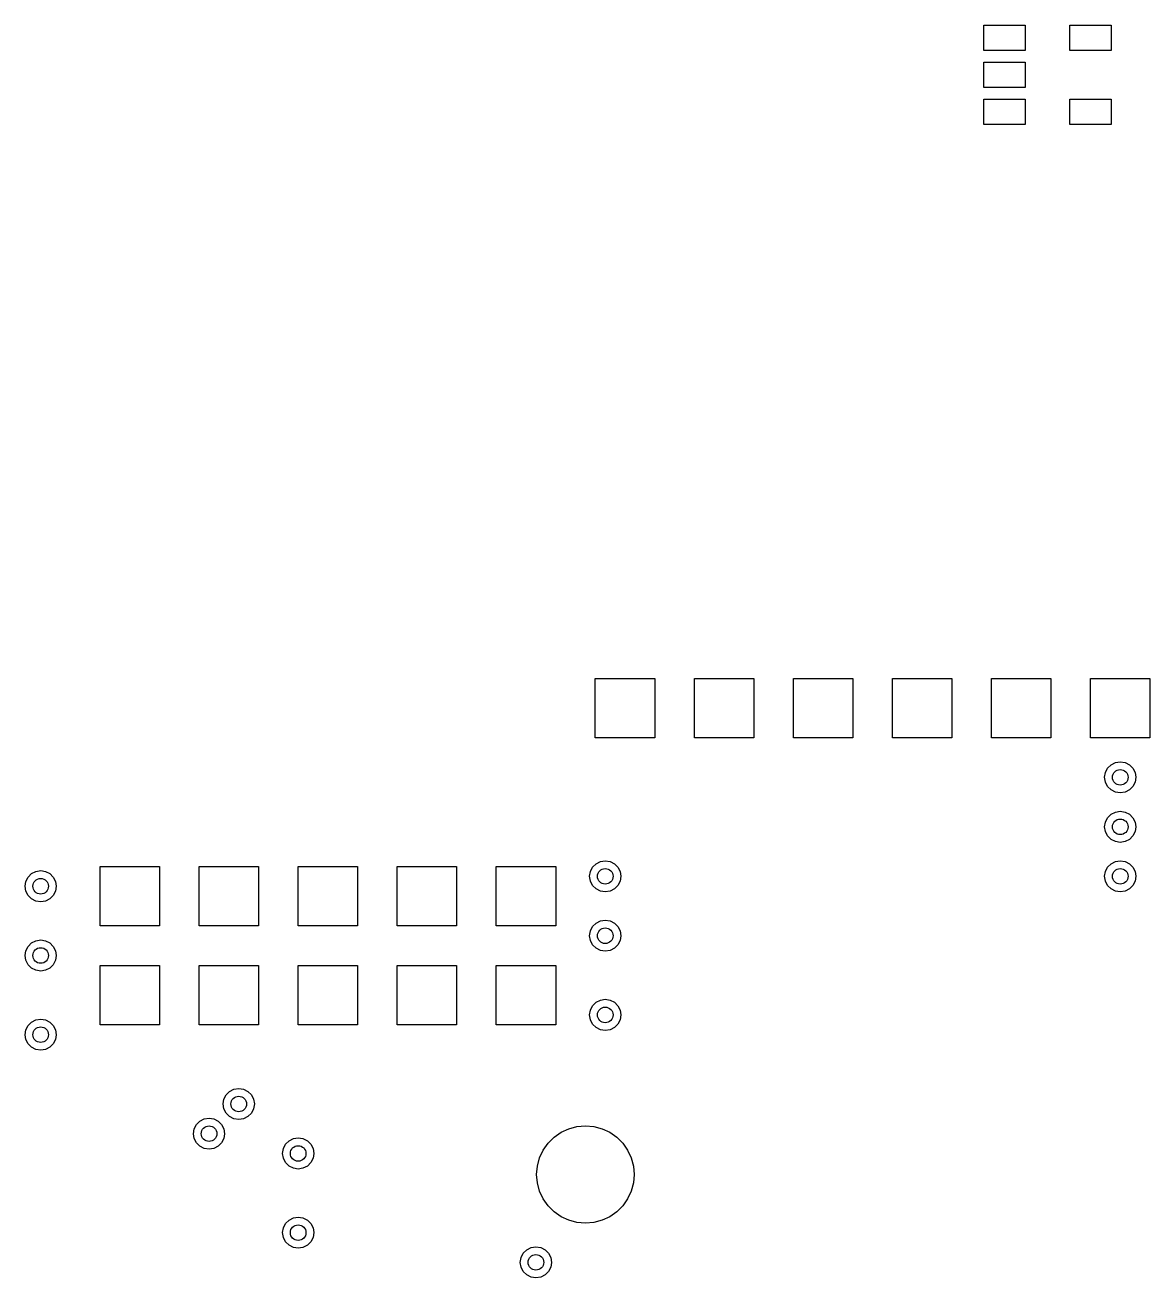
# Model space of a CAD drawing. Extents: x -3.4 to 1.4, y 0.1 to 11.
# Drawn here: x 0.184 to 1.32, y 3.615 to 4.881 of the extents above; entities that cross this region are included whole.
import ezdxf

# ---------------------------------------------------------------- set-up
doc = ezdxf.new("R2010")
doc.units = 0
doc.header["$MEASUREMENT"] = 0
doc.layers.add('BLACK', color=7, linetype='CONTINUOUS')

msp = doc.modelspace()

# ---------------------------------------------------------------- linework, layer by layer
at = {"layer": 'BLACK', "linetype": 'CONTINUOUS'}
for p, q in [((1.15236, 4.85531), (1.15236, 4.88091)), ((1.15236, 4.88091), (1.19409, 4.88091)), ((1.19409, 4.88091), (1.19409, 4.85531)), ((1.23898, 4.85531), (1.23898, 4.88091)), ((1.23898, 4.88091), (1.28071, 4.88091)), ((1.28071, 4.88091), (1.28071, 4.85531)), ((1.19409, 4.85531), (1.15236, 4.85531)), ((1.28071, 4.85531), (1.23898, 4.85531)), ((1.15236, 4.81791), (1.15236, 4.8435)), ((1.15236, 4.8435), (1.19409, 4.8435)), ((1.19409, 4.8435), (1.19409, 4.81791)), ((1.19409, 4.81791), (1.15236, 4.81791)), ((1.15236, 4.78051), (1.15236, 4.8061)), ((1.15236, 4.8061), (1.19409, 4.8061)), ((1.19409, 4.8061), (1.19409, 4.78051)), ((1.23898, 4.78051), (1.23898, 4.8061)), ((1.23898, 4.8061), (1.28071, 4.8061)), ((1.28071, 4.8061), (1.28071, 4.78051)), ((1.19409, 4.78051), (1.15236, 4.78051)), ((1.28071, 4.78051), (1.23898, 4.78051)), ((0.76, 4.16091), (0.76, 4.22091)), ((0.76, 4.22091), (0.82, 4.22091)), ((0.82, 4.22091), (0.82, 4.16091)), ((0.86, 4.16091), (0.86, 4.22091)), ((0.86, 4.22091), (0.92, 4.22091)), ((0.92, 4.22091), (0.92, 4.16091)), ((0.96, 4.16091), (0.96, 4.22091)), ((0.96, 4.22091), (1.02, 4.22091)), ((1.02, 4.22091), (1.02, 4.16091)), ((1.06, 4.16091), (1.06, 4.22091)), ((1.06, 4.22091), (1.12, 4.22091)), ((1.12, 4.22091), (1.12, 4.16091)), ((1.16, 4.16091), (1.16, 4.22091)), ((1.16, 4.22091), (1.22, 4.22091)), ((1.22, 4.22091), (1.22, 4.16091)), ((1.26, 4.16091), (1.26, 4.22091)), ((1.26, 4.22091), (1.32, 4.22091)), ((1.32, 4.22091), (1.32, 4.16091)), ((0.82, 4.16091), (0.76, 4.16091)), ((0.92, 4.16091), (0.86, 4.16091)), ((1.02, 4.16091), (0.96, 4.16091)), ((1.12, 4.16091), (1.06, 4.16091)), ((1.22, 4.16091), (1.16, 4.16091)), ((1.32, 4.16091), (1.26, 4.16091)), ((1.27502, 4.12577), (1.27726, 4.13016)), ((1.27726, 4.13016), (1.28074, 4.13365)), ((1.28074, 4.13365), (1.28513, 4.13588)), ((1.28513, 4.13588), (1.29, 4.13665)), ((1.29, 4.13665), (1.29487, 4.13588)), ((1.29487, 4.13588), (1.29926, 4.13365)), ((1.29926, 4.13365), (1.30274, 4.13016)), ((1.30274, 4.13016), (1.30498, 4.12577)), ((1.27425, 4.12091), (1.27502, 4.12577)), ((1.27502, 4.11604), (1.27425, 4.12091)), ((1.27726, 4.11165), (1.27502, 4.11604)), ((1.30498, 4.11604), (1.30274, 4.11165)), ((1.30498, 4.12577), (1.30575, 4.12091)), ((1.30575, 4.12091), (1.30498, 4.11604)), ((1.28074, 4.10817), (1.27726, 4.11165)), ((1.28513, 4.10593), (1.28074, 4.10817)), ((1.29, 4.10516), (1.28513, 4.10593)), ((1.29487, 4.10593), (1.29, 4.10516)), ((1.29926, 4.10817), (1.29487, 4.10593)), ((1.30274, 4.11165), (1.29926, 4.10817)), ((1.27425, 4.07091), (1.27502, 4.07577)), ((1.27502, 4.07577), (1.27726, 4.08016)), ((1.27726, 4.08016), (1.28074, 4.08365)), ((1.28074, 4.08365), (1.28513, 4.08588)), ((1.28513, 4.08588), (1.29, 4.08665)), ((1.29, 4.08665), (1.29487, 4.08588)), ((1.29487, 4.08588), (1.29926, 4.08365)), ((1.29926, 4.08365), (1.30274, 4.08016)), ((1.30274, 4.08016), (1.30498, 4.07577)), ((1.30498, 4.07577), (1.30575, 4.07091)), ((1.27502, 4.06604), (1.27425, 4.07091)), ((1.27726, 4.06165), (1.27502, 4.06604)), ((1.30498, 4.06604), (1.30274, 4.06165)), ((1.30575, 4.07091), (1.30498, 4.06604)), ((1.28074, 4.05817), (1.27726, 4.06165)), ((1.28513, 4.05593), (1.28074, 4.05817)), ((1.29, 4.05516), (1.28513, 4.05593)), ((1.29487, 4.05593), (1.29, 4.05516)), ((1.29926, 4.05817), (1.29487, 4.05593)), ((1.30274, 4.06165), (1.29926, 4.05817)), ((0.190744, 4.02365), (0.195134, 4.02588)), ((0.195134, 4.02588), (0.2, 4.02665)), ((0.2, 4.02665), (0.204866, 4.02588)), ((0.204866, 4.02588), (0.209256, 4.02365)), ((0.26, 3.97091), (0.26, 4.03091)), ((0.26, 4.03091), (0.32, 4.03091)), ((0.32, 4.03091), (0.32, 3.97091)), ((0.36, 3.97091), (0.36, 4.03091)), ((0.36, 4.03091), (0.42, 4.03091)), ((0.42, 4.03091), (0.42, 3.97091)), ((0.46, 3.97091), (0.46, 4.03091)), ((0.46, 4.03091), (0.52, 4.03091)), ((0.52, 4.03091), (0.52, 3.97091)), ((0.56, 3.97091), (0.56, 4.03091)), ((0.56, 4.03091), (0.62, 4.03091)), ((0.62, 4.03091), (0.62, 3.97091)), ((0.66, 3.97091), (0.66, 4.03091)), ((0.66, 4.03091), (0.72, 4.03091)), ((0.72, 4.03091), (0.72, 3.97091)), ((0.754252, 4.02091), (0.755023, 4.02577)), ((0.755023, 4.02577), (0.75726, 4.03016)), ((0.75726, 4.03016), (0.760744, 4.03365)), ((0.760744, 4.03365), (0.765134, 4.03588)), ((0.765134, 4.03588), (0.77, 4.03665)), ((0.77, 4.03665), (0.774866, 4.03588)), ((0.774866, 4.03588), (0.779256, 4.03365)), ((0.779256, 4.03365), (0.78274, 4.03016)), ((0.78274, 4.03016), (0.784977, 4.02577)), ((0.784977, 4.02577), (0.785748, 4.02091)), ((1.27425, 4.02091), (1.27502, 4.02577)), ((1.27502, 4.02577), (1.27726, 4.03016)), ((1.27726, 4.03016), (1.28074, 4.03365)), ((1.28074, 4.03365), (1.28513, 4.03588)), ((1.28513, 4.03588), (1.29, 4.03665)), ((1.29, 4.03665), (1.29487, 4.03588)), ((1.29487, 4.03588), (1.29926, 4.03365)), ((1.29926, 4.03365), (1.30274, 4.03016)), ((1.30274, 4.03016), (1.30498, 4.02577)), ((1.30498, 4.02577), (1.30575, 4.02091)), ((0.184252, 4.01091), (0.185023, 4.01577)), ((0.185023, 4.01577), (0.18726, 4.02016)), ((0.18726, 4.02016), (0.190744, 4.02365)), ((0.209256, 4.02365), (0.21274, 4.02016)), ((0.21274, 4.02016), (0.214977, 4.01577)), ((0.214977, 4.01577), (0.215748, 4.01091)), ((0.755023, 4.01604), (0.754252, 4.02091)), ((0.75726, 4.01165), (0.755023, 4.01604)), ((0.784977, 4.01604), (0.78274, 4.01165)), ((0.785748, 4.02091), (0.784977, 4.01604)), ((1.27502, 4.01604), (1.27425, 4.02091)), ((1.27726, 4.01165), (1.27502, 4.01604)), ((1.30498, 4.01604), (1.30274, 4.01165)), ((1.30575, 4.02091), (1.30498, 4.01604)), ((0.185023, 4.00604), (0.184252, 4.01091)), ((0.18726, 4.00165), (0.185023, 4.00604)), ((0.190744, 3.99817), (0.18726, 4.00165)), ((0.21274, 4.00165), (0.209256, 3.99817)), ((0.214977, 4.00604), (0.21274, 4.00165)), ((0.215748, 4.01091), (0.214977, 4.00604)), ((0.760744, 4.00817), (0.75726, 4.01165)), ((0.765134, 4.00593), (0.760744, 4.00817)), ((0.77, 4.00516), (0.765134, 4.00593)), ((0.774866, 4.00593), (0.77, 4.00516)), ((0.779256, 4.00817), (0.774866, 4.00593)), ((0.78274, 4.01165), (0.779256, 4.00817)), ((1.28074, 4.00817), (1.27726, 4.01165)), ((1.28513, 4.00593), (1.28074, 4.00817)), ((1.29, 4.00516), (1.28513, 4.00593)), ((1.29487, 4.00593), (1.29, 4.00516)), ((1.29926, 4.00817), (1.29487, 4.00593)), ((1.30274, 4.01165), (1.29926, 4.00817)), ((0.195134, 3.99593), (0.190744, 3.99817)), ((0.2, 3.99516), (0.195134, 3.99593)), ((0.204866, 3.99593), (0.2, 3.99516)), ((0.209256, 3.99817), (0.204866, 3.99593)), ((0.760744, 3.97365), (0.765134, 3.97588)), ((0.765134, 3.97588), (0.77, 3.97665)), ((0.77, 3.97665), (0.774866, 3.97588)), ((0.774866, 3.97588), (0.779256, 3.97365)), ((0.32, 3.97091), (0.26, 3.97091)), ((0.42, 3.97091), (0.36, 3.97091)), ((0.52, 3.97091), (0.46, 3.97091)), ((0.62, 3.97091), (0.56, 3.97091)), ((0.72, 3.97091), (0.66, 3.97091)), ((0.754252, 3.96091), (0.755023, 3.96577)), ((0.755023, 3.96577), (0.75726, 3.97016)), ((0.75726, 3.97016), (0.760744, 3.97365)), ((0.779256, 3.97365), (0.78274, 3.97016)), ((0.78274, 3.97016), (0.784977, 3.96577)), ((0.784977, 3.96577), (0.785748, 3.96091)), ((0.185023, 3.94577), (0.18726, 3.95016)), ((0.18726, 3.95016), (0.190744, 3.95365)), ((0.190744, 3.95365), (0.195134, 3.95588)), ((0.195134, 3.95588), (0.2, 3.95665)), ((0.2, 3.95665), (0.204866, 3.95588)), ((0.204866, 3.95588), (0.209256, 3.95365)), ((0.209256, 3.95365), (0.21274, 3.95016)), ((0.21274, 3.95016), (0.214977, 3.94577)), ((0.755023, 3.95604), (0.754252, 3.96091)), ((0.75726, 3.95165), (0.755023, 3.95604)), ((0.760744, 3.94817), (0.75726, 3.95165)), ((0.78274, 3.95165), (0.779256, 3.94817)), ((0.784977, 3.95604), (0.78274, 3.95165)), ((0.785748, 3.96091), (0.784977, 3.95604)), ((0.184252, 3.94091), (0.185023, 3.94577)), ((0.185023, 3.93604), (0.184252, 3.94091)), ((0.214977, 3.94577), (0.215748, 3.94091)), ((0.215748, 3.94091), (0.214977, 3.93604)), ((0.765134, 3.94593), (0.760744, 3.94817)), ((0.77, 3.94516), (0.765134, 3.94593)), ((0.774866, 3.94593), (0.77, 3.94516)), ((0.779256, 3.94817), (0.774866, 3.94593)), ((0.18726, 3.93165), (0.185023, 3.93604)), ((0.190744, 3.92817), (0.18726, 3.93165)), ((0.195134, 3.92593), (0.190744, 3.92817)), ((0.2, 3.92516), (0.195134, 3.92593)), ((0.204866, 3.92593), (0.2, 3.92516)), ((0.209256, 3.92817), (0.204866, 3.92593)), ((0.21274, 3.93165), (0.209256, 3.92817)), ((0.214977, 3.93604), (0.21274, 3.93165)), ((0.26, 3.87091), (0.26, 3.93091)), ((0.26, 3.93091), (0.32, 3.93091)), ((0.32, 3.93091), (0.32, 3.87091)), ((0.36, 3.87091), (0.36, 3.93091)), ((0.36, 3.93091), (0.42, 3.93091)), ((0.42, 3.93091), (0.42, 3.87091)), ((0.46, 3.87091), (0.46, 3.93091)), ((0.46, 3.93091), (0.52, 3.93091)), ((0.52, 3.93091), (0.52, 3.87091)), ((0.56, 3.87091), (0.56, 3.93091)), ((0.56, 3.93091), (0.62, 3.93091)), ((0.62, 3.93091), (0.62, 3.87091)), ((0.66, 3.87091), (0.66, 3.93091)), ((0.66, 3.93091), (0.72, 3.93091)), ((0.72, 3.93091), (0.72, 3.87091)), ((0.755023, 3.88577), (0.75726, 3.89016)), ((0.75726, 3.89016), (0.760744, 3.89365)), ((0.760744, 3.89365), (0.765134, 3.89588)), ((0.765134, 3.89588), (0.77, 3.89665)), ((0.77, 3.89665), (0.774866, 3.89588)), ((0.774866, 3.89588), (0.779256, 3.89365)), ((0.779256, 3.89365), (0.78274, 3.89016)), ((0.78274, 3.89016), (0.784977, 3.88577)), ((0.18726, 3.87016), (0.190744, 3.87365)), ((0.190744, 3.87365), (0.195134, 3.87588)), ((0.195134, 3.87588), (0.2, 3.87665)), ((0.2, 3.87665), (0.204866, 3.87588)), ((0.204866, 3.87588), (0.209256, 3.87365)), ((0.209256, 3.87365), (0.21274, 3.87016)), ((0.754252, 3.88091), (0.755023, 3.88577)), ((0.755023, 3.87604), (0.754252, 3.88091)), ((0.75726, 3.87165), (0.755023, 3.87604)), ((0.784977, 3.87604), (0.78274, 3.87165)), ((0.784977, 3.88577), (0.785748, 3.88091)), ((0.785748, 3.88091), (0.784977, 3.87604)), ((0.184252, 3.86091), (0.185023, 3.86577)), ((0.185023, 3.85604), (0.184252, 3.86091)), ((0.185023, 3.86577), (0.18726, 3.87016)), ((0.21274, 3.87016), (0.214977, 3.86577)), ((0.214977, 3.86577), (0.215748, 3.86091)), ((0.215748, 3.86091), (0.214977, 3.85604)), ((0.32, 3.87091), (0.26, 3.87091)), ((0.42, 3.87091), (0.36, 3.87091)), ((0.52, 3.87091), (0.46, 3.87091)), ((0.62, 3.87091), (0.56, 3.87091)), ((0.72, 3.87091), (0.66, 3.87091)), ((0.760744, 3.86817), (0.75726, 3.87165)), ((0.765134, 3.86593), (0.760744, 3.86817)), ((0.77, 3.86516), (0.765134, 3.86593)), ((0.774866, 3.86593), (0.77, 3.86516)), ((0.779256, 3.86817), (0.774866, 3.86593)), ((0.78274, 3.87165), (0.779256, 3.86817)), ((0.18726, 3.85165), (0.185023, 3.85604)), ((0.190744, 3.84817), (0.18726, 3.85165)), ((0.195134, 3.84593), (0.190744, 3.84817)), ((0.209256, 3.84817), (0.204866, 3.84593)), ((0.21274, 3.85165), (0.209256, 3.84817)), ((0.214977, 3.85604), (0.21274, 3.85165)), ((0.2, 3.84516), (0.195134, 3.84593)), ((0.204866, 3.84593), (0.2, 3.84516)), ((0.385023, 3.79577), (0.38726, 3.80016)), ((0.38726, 3.80016), (0.390744, 3.80365)), ((0.390744, 3.80365), (0.395134, 3.80588)), ((0.395134, 3.80588), (0.4, 3.80665)), ((0.4, 3.80665), (0.404866, 3.80588)), ((0.404866, 3.80588), (0.409256, 3.80365)), ((0.409256, 3.80365), (0.41274, 3.80016)), ((0.41274, 3.80016), (0.414977, 3.79577)), ((0.384252, 3.79091), (0.385023, 3.79577)), ((0.385023, 3.78604), (0.384252, 3.79091)), ((0.38726, 3.78165), (0.385023, 3.78604)), ((0.414977, 3.78604), (0.41274, 3.78165)), ((0.414977, 3.79577), (0.415748, 3.79091)), ((0.415748, 3.79091), (0.414977, 3.78604)), ((0.35726, 3.77016), (0.360744, 3.77365)), ((0.360744, 3.77365), (0.365134, 3.77588)), ((0.365134, 3.77588), (0.37, 3.77665)), ((0.37, 3.77665), (0.374866, 3.77588)), ((0.374866, 3.77588), (0.379256, 3.77365)), ((0.379256, 3.77365), (0.38274, 3.77016)), ((0.390744, 3.77817), (0.38726, 3.78165)), ((0.395134, 3.77593), (0.390744, 3.77817)), ((0.4, 3.77516), (0.395134, 3.77593)), ((0.404866, 3.77593), (0.4, 3.77516)), ((0.409256, 3.77817), (0.404866, 3.77593)), ((0.41274, 3.78165), (0.409256, 3.77817)), ((0.354252, 3.76091), (0.355023, 3.76577)), ((0.355023, 3.75604), (0.354252, 3.76091)), ((0.355023, 3.76577), (0.35726, 3.77016)), ((0.38274, 3.77016), (0.384977, 3.76577)), ((0.384977, 3.76577), (0.385748, 3.76091)), ((0.385748, 3.76091), (0.384977, 3.75604)), ((0.718367, 3.75734), (0.725394, 3.76227)), ((0.725394, 3.76227), (0.733168, 3.76589)), ((0.733168, 3.76589), (0.741454, 3.76811)), ((0.741454, 3.76811), (0.75, 3.76886)), ((0.75, 3.76886), (0.758546, 3.76811)), ((0.758546, 3.76811), (0.766832, 3.76589)), ((0.766832, 3.76589), (0.774606, 3.76227)), ((0.774606, 3.76227), (0.781633, 3.75734)), ((0.35726, 3.75165), (0.355023, 3.75604)), ((0.360744, 3.74817), (0.35726, 3.75165)), ((0.365134, 3.74593), (0.360744, 3.74817)), ((0.379256, 3.74817), (0.374866, 3.74593)), ((0.38274, 3.75165), (0.379256, 3.74817)), ((0.384977, 3.75604), (0.38274, 3.75165)), ((0.445023, 3.74577), (0.44726, 3.75016)), ((0.44726, 3.75016), (0.450744, 3.75365)), ((0.450744, 3.75365), (0.455134, 3.75588)), ((0.455134, 3.75588), (0.46, 3.75665)), ((0.46, 3.75665), (0.464866, 3.75588)), ((0.464866, 3.75588), (0.469256, 3.75365)), ((0.469256, 3.75365), (0.47274, 3.75016)), ((0.47274, 3.75016), (0.474977, 3.74577)), ((0.707381, 3.74425), (0.712301, 3.75128)), ((0.712301, 3.75128), (0.718367, 3.75734)), ((0.781633, 3.75734), (0.787699, 3.75128)), ((0.787699, 3.75128), (0.792619, 3.74425)), ((0.37, 3.74516), (0.365134, 3.74593)), ((0.374866, 3.74593), (0.37, 3.74516)), ((0.444252, 3.74091), (0.445023, 3.74577)), ((0.445023, 3.73604), (0.444252, 3.74091)), ((0.44726, 3.73165), (0.445023, 3.73604)), ((0.474977, 3.73604), (0.47274, 3.73165)), ((0.474977, 3.74577), (0.475748, 3.74091)), ((0.475748, 3.74091), (0.474977, 3.73604)), ((0.701535, 3.72819), (0.703755, 3.73648)), ((0.703755, 3.73648), (0.707381, 3.74425)), ((0.792619, 3.74425), (0.796245, 3.73648)), ((0.796245, 3.73648), (0.798465, 3.72819)), ((0.450744, 3.72817), (0.44726, 3.73165)), ((0.455134, 3.72593), (0.450744, 3.72817)), ((0.46, 3.72516), (0.455134, 3.72593)), ((0.464866, 3.72593), (0.46, 3.72516)), ((0.469256, 3.72817), (0.464866, 3.72593)), ((0.47274, 3.73165), (0.469256, 3.72817)), ((0.700787, 3.71965), (0.701535, 3.72819)), ((0.798465, 3.72819), (0.799213, 3.71965)), ((0.701535, 3.7111), (0.700787, 3.71965)), ((0.703755, 3.70281), (0.701535, 3.7111)), ((0.798465, 3.7111), (0.796245, 3.70281)), ((0.799213, 3.71965), (0.798465, 3.7111)), ((0.707381, 3.69504), (0.703755, 3.70281)), ((0.796245, 3.70281), (0.792619, 3.69504)), ((0.712301, 3.68801), (0.707381, 3.69504)), ((0.718367, 3.68195), (0.712301, 3.68801)), ((0.787699, 3.68801), (0.781633, 3.68195)), ((0.792619, 3.69504), (0.787699, 3.68801)), ((0.44726, 3.67016), (0.450744, 3.67365)), ((0.450744, 3.67365), (0.455134, 3.67588)), ((0.455134, 3.67588), (0.46, 3.67665)), ((0.46, 3.67665), (0.464866, 3.67588)), ((0.464866, 3.67588), (0.469256, 3.67365)), ((0.469256, 3.67365), (0.47274, 3.67016)), ((0.725394, 3.67703), (0.718367, 3.68195)), ((0.733168, 3.6734), (0.725394, 3.67703)), ((0.741454, 3.67118), (0.733168, 3.6734)), ((0.75, 3.67043), (0.741454, 3.67118)), ((0.758546, 3.67118), (0.75, 3.67043)), ((0.766832, 3.6734), (0.758546, 3.67118)), ((0.774606, 3.67703), (0.766832, 3.6734)), ((0.781633, 3.68195), (0.774606, 3.67703)), ((0.444252, 3.66091), (0.445023, 3.66577)), ((0.445023, 3.65604), (0.444252, 3.66091)), ((0.445023, 3.66577), (0.44726, 3.67016)), ((0.47274, 3.67016), (0.474977, 3.66577)), ((0.474977, 3.66577), (0.475748, 3.66091)), ((0.475748, 3.66091), (0.474977, 3.65604)), ((0.44726, 3.65165), (0.445023, 3.65604)), ((0.450744, 3.64817), (0.44726, 3.65165)), ((0.455134, 3.64593), (0.450744, 3.64817)), ((0.46, 3.64516), (0.455134, 3.64593)), ((0.464866, 3.64593), (0.46, 3.64516)), ((0.469256, 3.64817), (0.464866, 3.64593)), ((0.47274, 3.65165), (0.469256, 3.64817)), ((0.474977, 3.65604), (0.47274, 3.65165)), ((0.690744, 3.64365), (0.695134, 3.64588)), ((0.695134, 3.64588), (0.7, 3.64665)), ((0.7, 3.64665), (0.704866, 3.64588)), ((0.704866, 3.64588), (0.709256, 3.64365)), ((0.684252, 3.63091), (0.685023, 3.63577)), ((0.685023, 3.63577), (0.68726, 3.64016)), ((0.68726, 3.64016), (0.690744, 3.64365)), ((0.709256, 3.64365), (0.71274, 3.64016)), ((0.71274, 3.64016), (0.714977, 3.63577)), ((0.714977, 3.63577), (0.715748, 3.63091)), ((0.685023, 3.62604), (0.684252, 3.63091)), ((0.68726, 3.62165), (0.685023, 3.62604)), ((0.690744, 3.61817), (0.68726, 3.62165)), ((0.71274, 3.62165), (0.709256, 3.61817)), ((0.714977, 3.62604), (0.71274, 3.62165)), ((0.715748, 3.63091), (0.714977, 3.62604)), ((0.695134, 3.61593), (0.690744, 3.61817)), ((0.7, 3.61516), (0.695134, 3.61593)), ((0.704866, 3.61593), (0.7, 3.61516)), ((0.709256, 3.61817), (0.704866, 3.61593))]:
    msp.add_line(p, q, dxfattribs=at)
at = {"layer": 'BLACK'}
for centre in [(1.29, 4.12091), (1.29, 4.07091), (0.77, 4.02091), (1.29, 4.02091), (0.2, 4.01091), (0.77, 3.96091), (0.2, 3.94091), (0.77, 3.88091), (0.2, 3.86091), (0.4, 3.79091), (0.37, 3.76091), (0.46, 3.74091), (0.46, 3.66091), (0.7, 3.63091)]:
    msp.add_circle(centre, 0.007874, dxfattribs=at)

doc.saveas('drawing.dxf')
